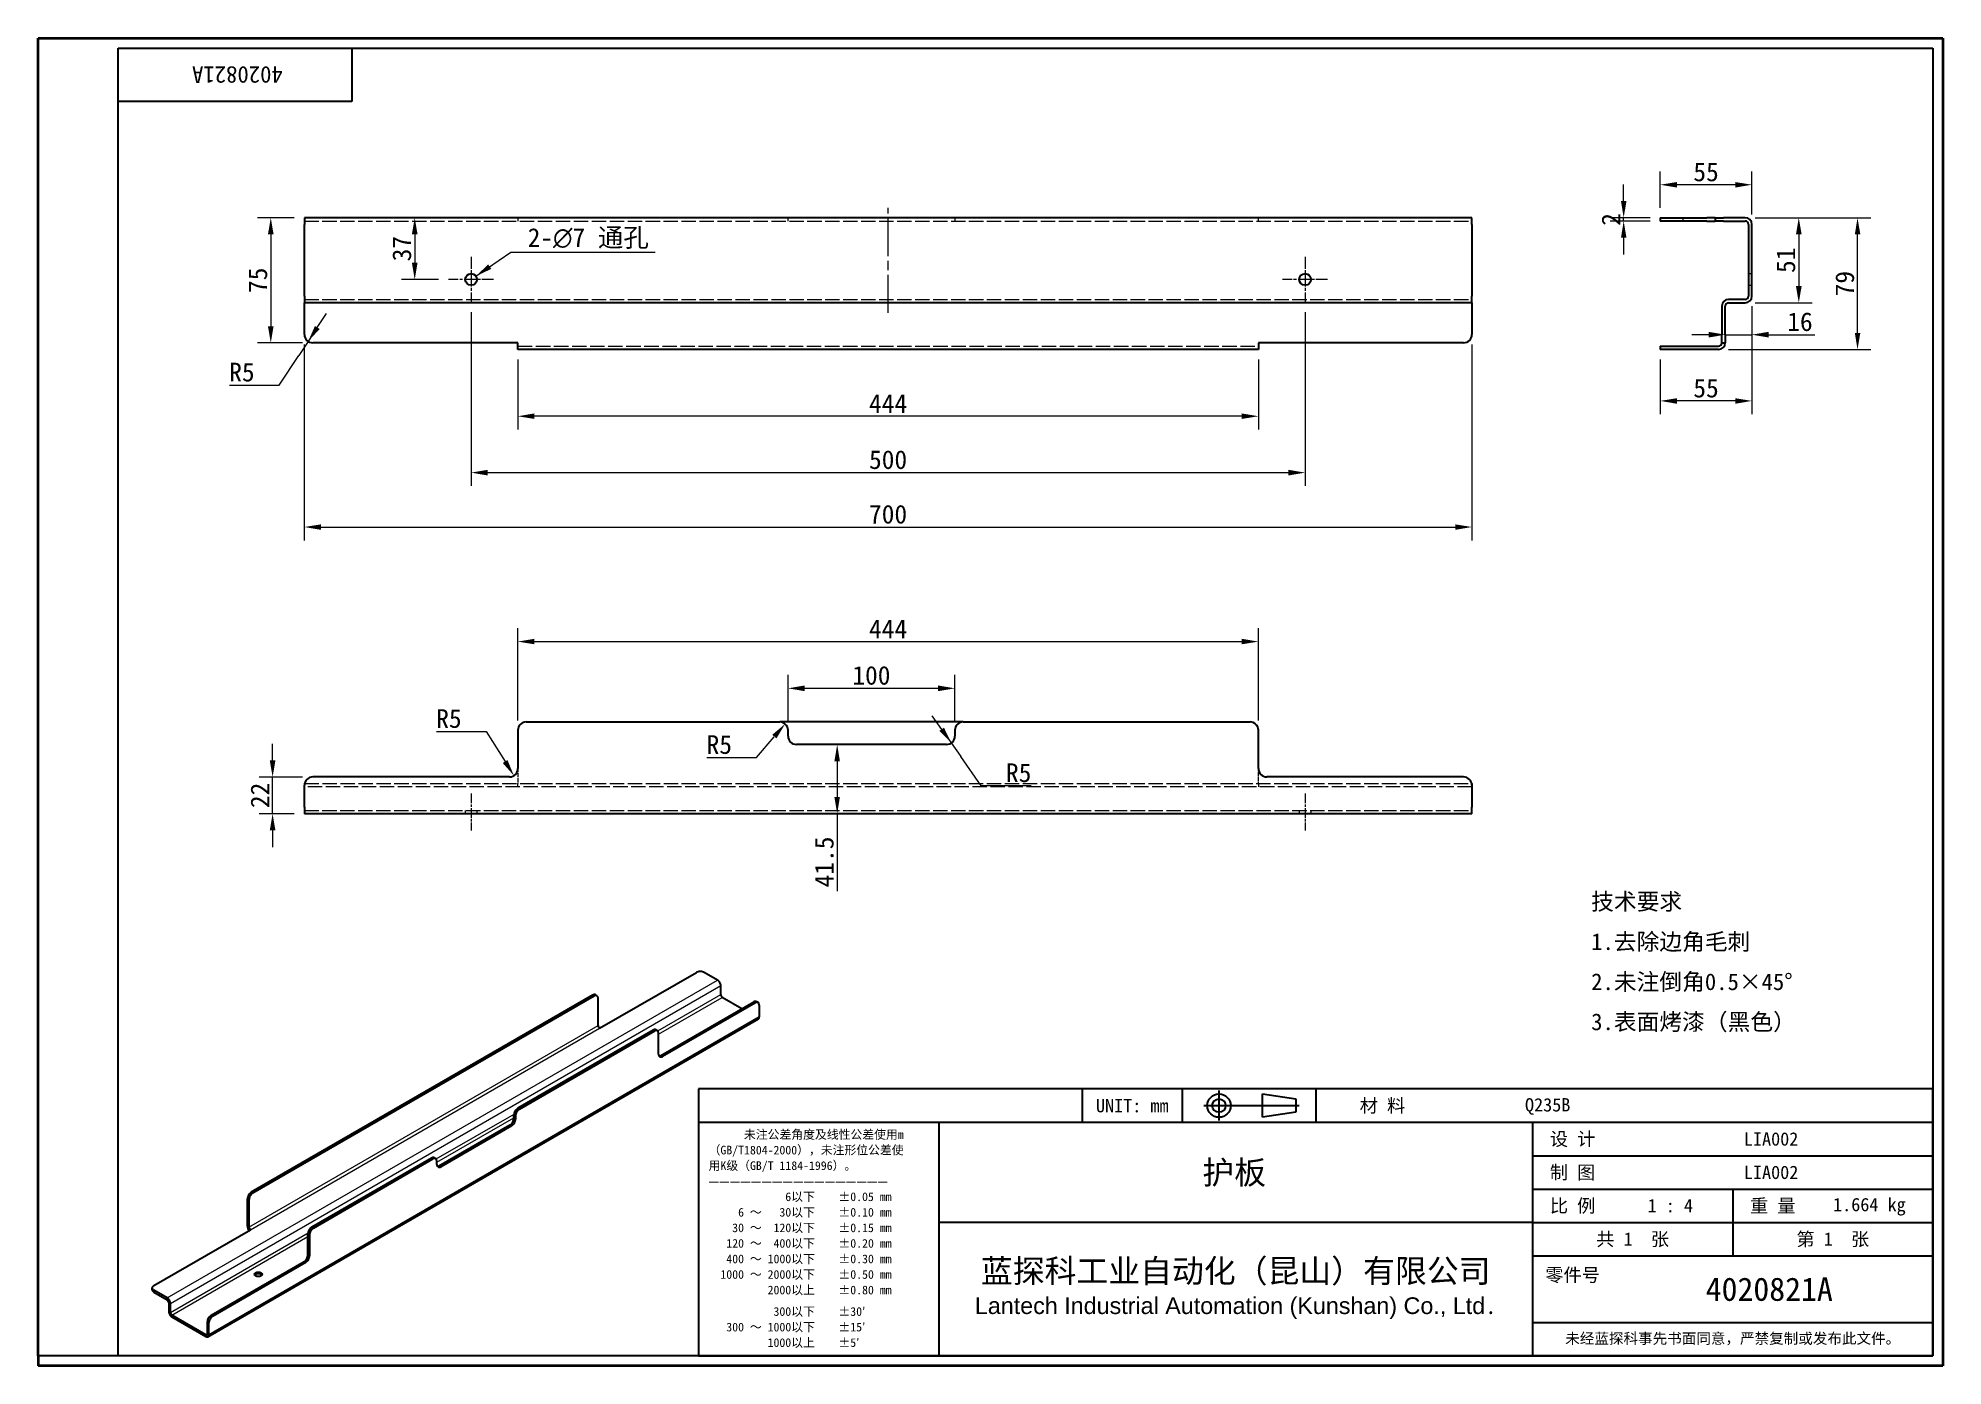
# Model space of a CAD drawing. Header units: millimetres. Extents: x 24 to 1166, y 22 to 818.
import ezdxf
from ezdxf.enums import TextEntityAlignment as Align

# ---------------------------------------------------------------- set-up
doc = ezdxf.new("R2010")
doc.units = ezdxf.units.MM
doc.header["$LTSCALE"] = 4
doc.linetypes.add('CHAIN', pattern=[0.3543, 0.2362, -0.0295, 0.0591, -0.0295])
doc.linetypes.add('DASHED', pattern=[0.2067, 0.1654, -0.0413])
for name, color, linetype, lineweight in [('1', 7, 'Continuous', 18), ('可见 (ISO)', 7, 'Continuous', 25), ('可见窄的 (ISO)', 7, 'Continuous', 18), ('图框 (ISO)', 7, 'Continuous', 35), ('标题 (ISO)', 7, 'Continuous', 25)]:
    doc.layers.add(name, color=color, linetype=linetype, lineweight=lineweight)
for name, color, linetype, lineweight, true_color in [('中心标记 (ISO)', 1, 'CHAIN', 18, 0xff0000), ('中心线 (ISO)', 1, 'CHAIN', 18, 0xff0000), ('尺寸 (ISO)', 7, 'Continuous', 18, 0x008000), ('符号 (ISO)', 7, 'Continuous', 18, 0x008000), ('隐藏 (ISO)', 5, 'DASHED', 18, 0x0000ff)]:
    doc.layers.add(name, color=color, linetype=linetype, lineweight=lineweight, true_color=true_color)
doc.styles.add('文本样式164', font='SimSun.ttf')
doc.styles.add('文本样式165', font='SimSun.ttf')
doc.styles.add('文本样式74', font='SimSun.ttf')
doc.styles.add('最新国标', font='simfang.ttf')
doc.styles.add('注释文本 (ISO)', font='simfang.ttf')
doc.dimstyles.new('默认 (GB)', dxfattribs={"dimscale": 4, "dimtxt": 2.8, "dimasz": 2.5, "dimexe": 2, "dimexo": 1.5, "dimgap": 0.5, "dimtad": 1, "dimtoh": 1, "dimdsep": 46, "dimtxsty": '最新国标', "dimcen": 0.09, "dimdle": 10, "dimclrd": 256, "dimclre": 256, "dimclrt": 256, "dimaunit": 1, "dimadec": 3, "dimazin": 2, "dimtfac": 0.535714, "dimtmove": 0, "dimatfit": 3, "dimfxl": 0, "dimtolj": 1, "dimtzin": 0, "dimlwd": -1, "dimlwe": -1, "dimarcsym": 0})
doc.dimstyles.new('默认 (GB)$7', dxfattribs={"dimscale": 4, "dimtxt": 2.8, "dimasz": 2.5, "dimexe": 2, "dimexo": 1.5, "dimgap": 0.5, "dimtad": 1, "dimtoh": 1, "dimdsep": 46, "dimtxsty": '最新国标', "dimcen": 0.09, "dimdle": 10, "dimclrd": 256, "dimclre": 256, "dimclrt": 256, "dimaunit": 1, "dimadec": 3, "dimazin": 2, "dimtfac": 0.535714, "dimtmove": 0, "dimatfit": 3, "dimfxl": 0, "dimtolj": 1, "dimtzin": 0, "dimlwd": -1, "dimlwe": -1, "dimarcsym": 0})

# ---------------------------------------------------------------- blocks, each defined once
blk = doc.blocks.new('图框 最新国标')
at = {"layer": '图框 (ISO)'}
for p, q in [((6, 7), (6, 204.5)), ((6, 204.5), (291.5, 204.5)), ((291.5, 204.5), (291.5, 5.5)), ((6, 7), (6, 5.5)), ((6, 7), (6, 5.5)), ((291.5, 5.5), (6, 5.5))]:
    blk.add_line(p, q, dxfattribs=at)
at = {"layer": '图框 (ISO)', "color": 7, "linetype": 'Continuous', "lineweight": 25}
for p, q in [((18, 203), (290, 203)), ((18, 7), (18, 203)), ((18, 203), (290, 203)), ((53, 203), (53, 195)), ((290, 203), (290, 7)), ((290, 203), (290, 7)), ((53, 195), (18, 195)), ((290, 7), (6, 7)), ((290, 7), (18, 7))]:
    blk.add_line(p, q, dxfattribs=at)
at = {"layer": '图框 (ISO)', "style": '文本样式74'}
blk.add_attdef('零件代号_001', (42.68, 200.25), '', height=2.5, rotation=180, dxfattribs=at)
blk = doc.blocks.new('标题栏 最新国标')
at = {"layer": '标题 (ISO)'}
for p, q in [((381.98, -183.84), (196.98, -183.84)), ((196.98, -183.84), (196.98, -223.84)), ((254.48, -183.84), (254.48, -188.84)), ((269.48, -183.84), (269.48, -188.84)), ((281.48, -188.09), (281.48, -184.59)), ((281.48, -184.59), (286.48, -185.34)), ((286.48, -185.34), (286.48, -187.34)), ((289.48, -183.84), (289.48, -188.84)), ((381.98, -223.84), (381.98, -183.84)), ((383.48, -183.84), (383.48, -225.34)), ((286.48, -187.34), (281.48, -188.09)), ((196.98, -188.84), (381.98, -188.84)), ((232.98, -188.84), (232.98, -223.84)), ((321.98, -188.84), (321.98, -223.84)), ((321.98, -193.84), (381.98, -193.84)), ((321.98, -198.84), (381.98, -198.84)), ((351.98, -198.84), (351.98, -208.84)), ((321.98, -203.84), (232.98, -203.84)), ((321.98, -203.84), (381.98, -203.84)), ((321.98, -208.84), (381.98, -208.84)), ((321.98, -218.84), (381.98, -218.84)), ((196.98, -223.84), (381.98, -223.84)), ((383.48, -225.34), (196.98, -225.34))]:
    blk.add_line(p, q, dxfattribs=at)
at = {"layer": '标题 (ISO)', "linetype": 'CHAIN', "ltscale": 5.000333}
blk.add_line((274.98, -184.09), (274.98, -188.59), dxfattribs=at)
at = {"layer": '标题 (ISO)', "linetype": 'CHAIN', "ltscale": 15.834605}
blk.add_line((272.73, -186.34), (286.98, -186.34), dxfattribs=at)
at = {"layer": '标题 (ISO)'}
for radius in [1.75, 1]:
    blk.add_circle((274.98, -186.34), radius, dxfattribs=at)
at = {"layer": '1', "style": '文本样式164'}
for s, p in [('UNIT: mm', (261.98, -186.34)), ('材 料', (299.48, -186.34)), ('设 计', (327.98, -191.34)), ('制 图', (327.98, -196.34)), ('比 例', (327.98, -201.34)), ('重 量', (357.98, -201.34)), ('共 1  张', (336.98, -206.34)), ('第 1  张', (366.98, -206.34))]:
    blk.add_text(s, height=2, dxfattribs=at).set_placement(p, align=Align.MIDDLE_CENTER)
at = {"layer": '标题 (ISO)', "char_height": 2, "style": '注释文本 (ISO)'}
for s, insert, attachment_point, line_spacing_factor in [('{\\fSimSun|b0|i0|c134|p2;\\H0.65x;      未注公差角度及线性公差使用m\\P（GB/T1804-2000），未注形位公差使\\P用K级（GB/T 1184-1996）。\\P—————————————————\\P             6以下    ±0.05 mm\\P     6 ～   30以下    ±0.10 mm\\P    30 ～  120以下    ±0.15 mm\\P   120 ～  400以下    ±0.20 mm\\P   400 ～ 1000以下    ±0.30 mm\\P  1000 ～ 2000以下    ±0.50 mm\\P          2000以上    ±0.80 mm\\P\\H0.38462x;\\P\\H2.6x;           300以下    ±30′\\P   300 ～ 1000以下    ±15′\\P          1000以上    ±5′}', (198.48, -206.34), 4, 1.075116), ('{\\fMicrosoft YaHei|b0|i0|c134|p34;\\H1.75x;蓝探科工业自动化（昆山）有限公司\\P\\fArial|b0|i0|c0|p34;\\H0.71429x;Lantech Industrial Automation (Kunshan) Co., Ltd\\fFangSong|b0|i0|c134|p49;.\\H1.15195x; }', (277.48, -213.84), 5, 0.978695)]:
    blk.add_mtext(s, dxfattribs=dict(at, insert=insert, attachment_point=attachment_point, line_spacing_factor=line_spacing_factor))
at = {"layer": '标题 (ISO)', "attachment_point": 5, "style": '注释文本 (ISO)'}
for s, insert, char_height in [('\\fFangSong|b0|i0;零件号', (327.98, -211.84), 2), ('\\fSimSun|b0|i0;{\\H1.6000;未经蓝探科事先书面同意，严禁复制或发布此文件。}', (351.98, -221.34), 1.6)]:
    blk.add_mtext(s, dxfattribs=dict(at, insert=insert, char_height=char_height))
at = {"layer": '标题 (ISO)'}
for tag, p, height, style in [('材料_001', (320.84, -187.21), 2, '注释文本 (ISO)'), ('设计人_001', (353.65, -192.33), 2, '注释文本 (ISO)'), ('库存编号_001', (272.49, -198.11), 3.5, '文本样式165'), ('设计人_001', (353.65, -197.33), 2, '注释文本 (ISO)'), ('视图比例_001', (339.22, -202.33), 2, '注释文本 (ISO)'), ('质量\\P3;_001', (367.02, -202.16), 2, '注释文本 (ISO)'), ('零件代号_001', (347.93, -215.59), 3.5, '文本样式165')]:
    blk.add_attdef(tag, p, '', height=height, dxfattribs=dict(at, style=style))
blk = doc.blocks.new('*D5')
at = {"layer": 'Defpoints', "color": 0, "transparency": 16777216}
for p in [(311.6, 631.3), (755.6, 631.3), (311.6, 591.3)]:
    blk.add_point(p, dxfattribs=at)
at = {"layer": '尺寸 (ISO)', "color": 116, "true_color": 0x00803f, "transparency": 16777216}
for p, q in [((311.6, 625.3), (311.6, 583.3)), ((755.6, 625.3), (755.6, 583.3)), ((745.6, 591.3), (321.6, 591.3))]:
    blk.add_line(p, q, dxfattribs=at)
for points in [[(321.6, 593), (321.6, 589.7), (311.6, 591.3)], [(745.6, 593), (745.6, 589.7), (755.6, 591.3)]]:
    blk.add_solid(points, dxfattribs=at)
at = {"layer": '尺寸 (ISO)', "transparency": 16777216, "insert": (533.6, 598.9), "char_height": 11.2, "attachment_point": 5, "style": '最新国标'}
blk.add_mtext('\\A1;444', dxfattribs=at)
blk = doc.blocks.new('*D6')
at = {"layer": 'Defpoints', "color": 0, "transparency": 16777216}
for p in [(283.6, 659.8), (783.6, 659.8), (783.6, 557.5)]:
    blk.add_point(p, dxfattribs=at)
at = {"layer": '尺寸 (ISO)', "color": 116, "true_color": 0x00803f, "transparency": 16777216}
for p, q in [((283.6, 653.8), (283.6, 549.5)), ((783.6, 653.8), (783.6, 549.5)), ((293.6, 557.5), (773.6, 557.5))]:
    blk.add_line(p, q, dxfattribs=at)
for points in [[(293.6, 559.2), (293.6, 555.8), (283.6, 557.5)], [(773.6, 559.2), (773.6, 555.8), (783.6, 557.5)]]:
    blk.add_solid(points, dxfattribs=at)
at = {"layer": '尺寸 (ISO)', "transparency": 16777216, "insert": (533.6, 565.2), "char_height": 11.2, "attachment_point": 5, "style": '最新国标'}
blk.add_mtext('\\A1;500', dxfattribs=at)
blk = doc.blocks.new('*D7')
at = {"layer": 'Defpoints', "color": 0, "transparency": 16777216}
for p in [(183.6, 640.3), (883.6, 640.3), (883.6, 524.9)]:
    blk.add_point(p, dxfattribs=at)
at = {"layer": '尺寸 (ISO)', "color": 116, "true_color": 0x00803f, "transparency": 16777216}
for p, q in [((183.6, 634.3), (183.6, 516.9)), ((883.6, 634.3), (883.6, 516.9)), ((193.6, 524.9), (873.6, 524.9))]:
    blk.add_line(p, q, dxfattribs=at)
for points in [[(193.6, 526.5), (193.6, 523.2), (183.6, 524.9)], [(873.6, 526.5), (873.6, 523.2), (883.6, 524.9)]]:
    blk.add_solid(points, dxfattribs=at)
at = {"layer": '尺寸 (ISO)', "transparency": 16777216, "insert": (533.6, 532.5), "char_height": 11.2, "attachment_point": 5, "style": '最新国标'}
blk.add_mtext('\\A1;700', dxfattribs=at)
blk = doc.blocks.new('*D8')
at = {"layer": 'Defpoints', "color": 0, "transparency": 16777216}
for p in [(249.8, 710.3), (249.8, 673.3), (270.1, 673.3)]:
    blk.add_point(p, dxfattribs=at)
at = {"layer": '尺寸 (ISO)', "color": 116, "true_color": 0x00803f, "transparency": 16777216}
for p, q in [((249.8, 700.3), (249.8, 683.3)), ((264.1, 673.3), (241.8, 673.3))]:
    blk.add_line(p, q, dxfattribs=at)
for points in [[(248.1, 700.3), (251.5, 700.3), (249.8, 710.3)], [(248.1, 683.3), (251.5, 683.3), (249.8, 673.3)]]:
    blk.add_solid(points, dxfattribs=at)
at = {"layer": '尺寸 (ISO)', "transparency": 16777216, "insert": (242.1, 691.8), "char_height": 11.2, "attachment_point": 5, "rotation": 90, "style": '最新国标'}
blk.add_mtext('\\A1;37', dxfattribs=at)
blk = doc.blocks.new('*D9')
at = {"layer": 'Defpoints', "color": 0, "transparency": 16777216}
for p in [(573.6, 428.2), (473.6, 403), (573.6, 403)]:
    blk.add_point(p, dxfattribs=at)
at = {"layer": '尺寸 (ISO)', "color": 116, "true_color": 0x00803f, "transparency": 16777216}
for p, q in [((473.6, 409), (473.6, 436.2)), ((573.6, 409), (573.6, 436.2)), ((483.6, 428.2), (563.6, 428.2))]:
    blk.add_line(p, q, dxfattribs=at)
for points in [[(483.6, 429.9), (483.6, 426.5), (473.6, 428.2)], [(563.6, 429.9), (563.6, 426.5), (573.6, 428.2)]]:
    blk.add_solid(points, dxfattribs=at)
at = {"layer": '尺寸 (ISO)', "transparency": 16777216, "insert": (523.6, 435.9), "char_height": 11.2, "attachment_point": 5, "style": '最新国标'}
blk.add_mtext('\\A1;100', dxfattribs=at)
blk = doc.blocks.new('*D10')
at = {"layer": 'Defpoints', "color": 0, "transparency": 16777216}
for p in [(996.5, 730.1), (996.5, 710.3), (1051.5, 706.3)]:
    blk.add_point(p, dxfattribs=at)
at = {"layer": '尺寸 (ISO)', "color": 116, "true_color": 0x00803f, "transparency": 16777216}
for p, q in [((996.5, 716.3), (996.5, 738.1)), ((1051.5, 712.3), (1051.5, 738.1)), ((1041.5, 730.1), (1006.5, 730.1))]:
    blk.add_line(p, q, dxfattribs=at)
for points in [[(1006.5, 731.7), (1006.5, 728.4), (996.5, 730.1)], [(1041.5, 731.7), (1041.5, 728.4), (1051.5, 730.1)]]:
    blk.add_solid(points, dxfattribs=at)
at = {"layer": '尺寸 (ISO)', "transparency": 16777216, "insert": (1024, 737.7), "char_height": 11.2, "attachment_point": 5, "style": '最新国标'}
blk.add_mtext('\\A1;55', dxfattribs=at)
blk = doc.blocks.new('*D11')
at = {"layer": 'Defpoints', "color": 0, "transparency": 16777216}
for p in [(1047.5, 710.3), (1047.5, 659.3), (1079.6, 659.3)]:
    blk.add_point(p, dxfattribs=at)
at = {"layer": '尺寸 (ISO)', "color": 116, "true_color": 0x00803f, "transparency": 16777216}
for p, q in [((1053.5, 710.3), (1087.6, 710.3)), ((1079.6, 700.3), (1079.6, 669.3)), ((1053.5, 659.3), (1087.6, 659.3))]:
    blk.add_line(p, q, dxfattribs=at)
for points in [[(1077.9, 700.3), (1081.3, 700.3), (1079.6, 710.3)], [(1077.9, 669.3), (1081.3, 669.3), (1079.6, 659.3)]]:
    blk.add_solid(points, dxfattribs=at)
at = {"layer": '尺寸 (ISO)', "transparency": 16777216, "insert": (1071.9, 684.8), "char_height": 11.2, "attachment_point": 5, "rotation": 90, "style": '最新国标'}
blk.add_mtext('\\A1;51', dxfattribs=at)
blk = doc.blocks.new('*D12')
at = {"layer": 'Defpoints', "color": 0, "transparency": 16777216}
for p in [(1051.5, 663.3), (1035.5, 640.3), (1035.5, 640.2)]:
    blk.add_point(p, dxfattribs=at)
at = {"layer": '尺寸 (ISO)', "color": 116, "true_color": 0x00803f, "transparency": 16777216}
for p, q in [((1051.5, 657.3), (1051.5, 632.2)), ((1025.5, 640.2), (1015.5, 640.2)), ((1035.5, 640.2), (1051.5, 640.2)), ((1061.5, 640.2), (1089.2, 640.2))]:
    blk.add_line(p, q, dxfattribs=at)
for points in [[(1025.5, 641.9), (1025.5, 638.5), (1035.5, 640.2)], [(1061.5, 641.9), (1061.5, 638.5), (1051.5, 640.2)]]:
    blk.add_solid(points, dxfattribs=at)
at = {"layer": '尺寸 (ISO)', "transparency": 16777216, "insert": (1080.3, 647.9), "char_height": 11.2, "attachment_point": 5, "style": '最新国标'}
blk.add_mtext('\\A1;16', dxfattribs=at)
blk = doc.blocks.new('*D13')
at = {"layer": 'Defpoints', "color": 0, "transparency": 16777216}
for p in [(1051.5, 663.3), (996.5, 631.3), (996.5, 600.5)]:
    blk.add_point(p, dxfattribs=at)
at = {"layer": '尺寸 (ISO)', "color": 116, "true_color": 0x00803f, "transparency": 16777216}
for p, q in [((1051.5, 657.3), (1051.5, 592.5)), ((996.5, 625.3), (996.5, 592.5)), ((1041.5, 600.5), (1006.5, 600.5))]:
    blk.add_line(p, q, dxfattribs=at)
for points in [[(1006.5, 602.1), (1006.5, 598.8), (996.5, 600.5)], [(1041.5, 602.1), (1041.5, 598.8), (1051.5, 600.5)]]:
    blk.add_solid(points, dxfattribs=at)
at = {"layer": '尺寸 (ISO)', "transparency": 16777216, "insert": (1024, 608.1), "char_height": 11.2, "attachment_point": 5, "style": '最新国标'}
blk.add_mtext('\\A1;55', dxfattribs=at)
blk = doc.blocks.new('*D14')
at = {"layer": 'Defpoints', "color": 0, "transparency": 16777216}
for p in [(1047.5, 710.3), (1114.8, 710.3), (1031.5, 631.3)]:
    blk.add_point(p, dxfattribs=at)
at = {"layer": '尺寸 (ISO)', "color": 116, "true_color": 0x00803f, "transparency": 16777216}
for p, q in [((1053.5, 710.3), (1122.8, 710.3)), ((1114.8, 641.3), (1114.8, 700.3)), ((1037.5, 631.3), (1122.8, 631.3))]:
    blk.add_line(p, q, dxfattribs=at)
for points in [[(1113.2, 700.3), (1116.5, 700.3), (1114.8, 710.3)], [(1113.2, 641.3), (1116.5, 641.3), (1114.8, 631.3)]]:
    blk.add_solid(points, dxfattribs=at)
at = {"layer": '尺寸 (ISO)', "transparency": 16777216, "insert": (1107.2, 670.8), "char_height": 11.2, "attachment_point": 5, "rotation": 90, "style": '最新国标'}
blk.add_mtext('\\A1;79', dxfattribs=at)
blk = doc.blocks.new('*D15')
at = {"layer": 'Defpoints', "color": 0, "transparency": 16777216}
for p in [(974.6, 710.3), (996.5, 710.3), (996.5, 708.3)]:
    blk.add_point(p, dxfattribs=at)
at = {"layer": '尺寸 (ISO)', "color": 116, "true_color": 0x00803f, "transparency": 16777216}
for p, q in [((974.6, 720.3), (974.6, 730.3)), ((990.5, 710.3), (966.6, 710.3)), ((990.5, 708.3), (966.6, 708.3)), ((974.6, 708.3), (974.6, 710.3)), ((974.6, 698.3), (974.6, 688.3))]:
    blk.add_line(p, q, dxfattribs=at)
for points in [[(973, 720.3), (976.3, 720.3), (974.6, 710.3)], [(973, 698.3), (976.3, 698.3), (974.6, 708.3)]]:
    blk.add_solid(points, dxfattribs=at)
at = {"layer": '尺寸 (ISO)', "transparency": 16777216, "insert": (967, 709.3), "char_height": 11.2, "attachment_point": 5, "rotation": 90, "style": '最新国标'}
blk.add_mtext('\\A1;2', dxfattribs=at)
blk = doc.blocks.new('*D16')
at = {"layer": 'Defpoints', "color": 0, "transparency": 16777216}
for p in [(755.6, 456.2), (311.6, 403), (755.6, 403)]:
    blk.add_point(p, dxfattribs=at)
at = {"layer": '尺寸 (ISO)', "color": 116, "true_color": 0x00803f, "transparency": 16777216}
for p, q in [((311.6, 409), (311.6, 464.2)), ((755.6, 409), (755.6, 464.2)), ((321.6, 456.2), (745.6, 456.2))]:
    blk.add_line(p, q, dxfattribs=at)
for points in [[(321.6, 457.9), (321.6, 454.6), (311.6, 456.2)], [(745.6, 457.9), (745.6, 454.6), (755.6, 456.2)]]:
    blk.add_solid(points, dxfattribs=at)
at = {"layer": '尺寸 (ISO)', "transparency": 16777216, "insert": (533.6, 463.8), "char_height": 11.2, "attachment_point": 5, "style": '最新国标'}
blk.add_mtext('\\A1;444', dxfattribs=at)
blk = doc.blocks.new('*D17')
at = {"layer": 'Defpoints', "color": 0, "transparency": 16777216}
for p in [(503.1, 394.5), (503.1, 394.5), (503.1, 353)]:
    blk.add_point(p, dxfattribs=at)
at = {"layer": '尺寸 (ISO)', "color": 116, "true_color": 0x00803f, "transparency": 16777216}
for p, q in [((503.1, 384.5), (503.1, 363)), ((503.1, 353), (503.1, 306.5))]:
    blk.add_line(p, q, dxfattribs=at)
for points in [[(501.4, 384.5), (504.7, 384.5), (503.1, 394.5)], [(501.4, 363), (504.7, 363), (503.1, 353)]]:
    blk.add_solid(points, dxfattribs=at)
at = {"layer": '尺寸 (ISO)', "transparency": 16777216, "insert": (495.4, 324.1), "char_height": 11.2, "attachment_point": 5, "rotation": 90, "style": '最新国标'}
blk.add_mtext('\\A1;41.5', dxfattribs=at)
blk = doc.blocks.new('*D18')
at = {"layer": 'Defpoints', "color": 0, "transparency": 16777216}
for p in [(164.6, 375), (188.6, 375), (183.6, 353)]:
    blk.add_point(p, dxfattribs=at)
at = {"layer": '尺寸 (ISO)', "color": 116, "true_color": 0x00803f, "transparency": 16777216}
for p, q in [((164.6, 385), (164.6, 395)), ((182.6, 375), (156.6, 375)), ((164.6, 353), (164.6, 375)), ((177.6, 353), (156.6, 353)), ((164.6, 343), (164.6, 333))]:
    blk.add_line(p, q, dxfattribs=at)
for points in [[(162.9, 385), (166.3, 385), (164.6, 375)], [(162.9, 343), (166.3, 343), (164.6, 353)]]:
    blk.add_solid(points, dxfattribs=at)
at = {"layer": '尺寸 (ISO)', "transparency": 16777216, "insert": (157, 364), "char_height": 11.2, "attachment_point": 5, "rotation": 90, "style": '最新国标'}
blk.add_mtext('\\A1;22', dxfattribs=at)
blk = doc.blocks.new('*D19')
at = {"layer": 'Defpoints', "color": 0, "transparency": 16777216}
for p in [(568.6, 399.5), (571.5, 395.5)]:
    blk.add_point(p, dxfattribs=at)
at = {"layer": '尺寸 (ISO)', "color": 116, "true_color": 0x00803f, "transparency": 16777216}
for p, q in [((565.8, 403.6), (560, 411.8)), ((568.6, 399.5), (571.5, 395.5)), ((571.5, 395.5), (577.3, 387.3)), ((589.5, 369.8), (577.3, 387.3)), ((619.3, 369.8), (589.5, 369.8))]:
    blk.add_line(p, q, dxfattribs=at)
blk.add_solid([(567.1, 404.6), (564.4, 402.7), (571.5, 395.5)], dxfattribs=at)
at = {"layer": '尺寸 (ISO)', "transparency": 16777216, "insert": (611.9, 377.5), "char_height": 11.2, "attachment_point": 5, "style": '最新国标'}
blk.add_mtext('\\A1;R5', dxfattribs=at)
blk = doc.blocks.new('*D20')
at = {"layer": 'Defpoints', "color": 0, "transparency": 16777216}
for p in [(468.6, 403), (471.9, 406.9)]:
    blk.add_point(p, dxfattribs=at)
at = {"layer": '尺寸 (ISO)', "color": 116, "true_color": 0x00803f, "transparency": 16777216}
for p, q in [((454.8, 386.7), (465.4, 399.2)), ((425, 386.7), (454.8, 386.7))]:
    blk.add_line(p, q, dxfattribs=at)
blk.add_solid([(464.1, 400.3), (466.7, 398.2), (471.9, 406.9)], dxfattribs=at)
at = {"layer": '尺寸 (ISO)', "transparency": 16777216, "insert": (432.4, 394.4), "char_height": 11.2, "attachment_point": 5, "style": '最新国标'}
blk.add_mtext('\\A1;R5', dxfattribs=at)
blk = doc.blocks.new('*D21')
at = {"layer": 'Defpoints', "color": 0, "transparency": 16777216}
for p in [(183.6, 710.3), (163.5, 635.3), (188.6, 635.3)]:
    blk.add_point(p, dxfattribs=at)
at = {"layer": '尺寸 (ISO)', "color": 116, "true_color": 0x00803f, "transparency": 16777216}
for p, q in [((177.6, 710.3), (155.5, 710.3)), ((163.5, 700.3), (163.5, 645.3)), ((182.6, 635.3), (155.5, 635.3))]:
    blk.add_line(p, q, dxfattribs=at)
for points in [[(161.8, 700.3), (165.2, 700.3), (163.5, 710.3)], [(161.8, 645.3), (165.2, 645.3), (163.5, 635.3)]]:
    blk.add_solid(points, dxfattribs=at)
at = {"layer": '尺寸 (ISO)', "transparency": 16777216, "insert": (155.8, 672.8), "char_height": 11.2, "attachment_point": 5, "rotation": 90, "style": '最新国标'}
blk.add_mtext('\\A1;75', dxfattribs=at)
blk = doc.blocks.new('*D22')
at = {"layer": 'Defpoints', "color": 0, "transparency": 16777216}
for p in [(188.6, 640.3), (185.9, 636.2)]:
    blk.add_point(p, dxfattribs=at)
at = {"layer": '尺寸 (ISO)', "color": 116, "true_color": 0x00803f, "transparency": 16777216}
for p, q in [((191.4, 644.5), (196.9, 652.9)), ((188.6, 640.3), (185.9, 636.2)), ((185.9, 636.2), (180.4, 627.8)), ((168.6, 610), (180.4, 627.8)), ((138.8, 610), (168.6, 610))]:
    blk.add_line(p, q, dxfattribs=at)
blk.add_solid([(190, 645.4), (192.8, 643.6), (185.9, 636.2)], dxfattribs=at)
at = {"layer": '尺寸 (ISO)', "transparency": 16777216, "insert": (146.2, 617.7), "char_height": 11.2, "attachment_point": 5, "style": '最新国标'}
blk.add_mtext('\\A1;R5', dxfattribs=at)
blk = doc.blocks.new('*D23')
at = {"layer": 'Defpoints', "color": 0, "transparency": 16777216}
for p in [(306.6, 380), (309.3, 375.8)]:
    blk.add_point(p, dxfattribs=at)
at = {"layer": '尺寸 (ISO)', "color": 116, "true_color": 0x00803f, "transparency": 16777216}
for p, q in [((262.9, 402.4), (292.7, 402.4)), ((292.7, 402.4), (304, 384.3))]:
    blk.add_line(p, q, dxfattribs=at)
blk.add_solid([(305.4, 385.2), (302.6, 383.4), (309.3, 375.8)], dxfattribs=at)
at = {"layer": '尺寸 (ISO)', "transparency": 16777216, "insert": (270.3, 410), "char_height": 11.2, "attachment_point": 5, "style": '最新国标'}
blk.add_mtext('\\A1;R5', dxfattribs=at)

msp = doc.modelspace()

# ---------------------------------------------------------------- linework, layer by layer
at = {"layer": '中心标记 (ISO)', "ltscale": 7.50055}
for p, q in [((283.6304, 686.8368), (283.6304, 659.8368)), ((783.6304, 686.8368), (783.6304, 659.8368)), ((297.1304, 673.3368), (270.1304, 673.3368)), ((797.1304, 673.3368), (770.1304, 673.3368))]:
    msp.add_line(p, q, dxfattribs=at)
at = {"layer": '中心线 (ISO)', "ltscale": 23.990969}
msp.add_line((533.6304, 653.3368), (533.6304, 716.3368), dxfattribs=at)
at = {"layer": '中心线 (ISO)', "ltscale": 6.111541}
for p, q in [((283.6304, 365.0474), (283.6304, 343.0474)), ((783.6304, 365.0474), (783.6304, 343.0474))]:
    msp.add_line(p, q, dxfattribs=at)
at = {"layer": '可见 (ISO)'}
for p, q in [((883.6304, 710.3368), (183.6304, 710.3368)), ((183.6304, 710.3368), (183.6304, 706.3368)), ((883.6304, 706.3368), (883.6304, 710.3368)), ((996.4949, 710.3368), (1001.4949, 710.3368)), ((996.4949, 710.3368), (996.4949, 708.3368)), ((1001.4949, 708.3368), (996.4949, 708.3368)), ((1001.4949, 710.3368), (1024.4949, 710.3368)), ((1024.4949, 708.3368), (1001.4949, 708.3368)), ((1029.4949, 710.3368), (1024.4949, 710.3368)), ((1024.4949, 708.3368), (1029.4949, 708.3368)), ((1029.4949, 710.3368), (1034.4949, 710.3368)), ((1029.4949, 710.3368), (1029.4949, 708.3368)), ((1034.4949, 708.3368), (1029.4949, 708.3368)), ((1047.4949, 710.3368), (1034.4949, 710.3368)), ((1034.4949, 708.3368), (1047.4949, 708.3368)), ((183.6304, 663.3368), (183.6304, 706.3368)), ((883.6304, 706.3368), (883.6304, 663.3368)), ((1049.4949, 706.3368), (1049.4949, 663.3368)), ((1051.4949, 663.3368), (1051.4949, 706.3368)), ((183.6304, 663.3368), (183.6304, 659.3368)), ((883.6304, 659.3368), (883.6304, 663.3368)), ((183.6304, 657.3368), (183.6304, 659.3368)), ((883.6304, 659.3368), (183.6304, 659.3368)), ((183.6304, 640.3368), (183.6304, 657.3368)), ((883.6304, 659.3368), (883.6304, 657.3368)), ((883.6304, 657.3368), (883.6304, 640.3368)), ((1033.4949, 657.3368), (1033.4949, 640.3368)), ((1035.4949, 640.3368), (1035.4949, 657.3368)), ((1047.4949, 661.3368), (1037.4949, 661.3368)), ((1037.4949, 659.3368), (1047.4949, 659.3368)), ((1033.4949, 635.3368), (1033.4949, 640.3368)), ((1035.4949, 640.3368), (1035.4949, 635.3368)), ((311.6304, 635.3368), (188.6304, 635.3368)), ((311.6304, 631.3368), (311.6304, 635.3368)), ((755.6304, 631.3368), (311.6304, 631.3368)), ((878.6304, 635.3368), (755.6304, 635.3368)), ((755.6304, 635.3368), (755.6304, 631.3368)), ((996.4949, 633.3368), (1001.4949, 633.3368)), ((996.4949, 633.3368), (996.4949, 631.3368)), ((1001.4949, 631.3368), (996.4949, 631.3368)), ((1001.4949, 633.3368), (1031.4949, 633.3368)), ((1031.4949, 631.3368), (1001.4949, 631.3368)), ((1033.4949, 635.3368), (1035.4949, 635.3368)), ((311.6304, 403.0474), (311.6304, 380.0474)), ((316.6304, 408.0474), (468.6304, 408.0474)), ((578.6304, 408.0474), (468.6304, 408.0474)), ((473.6304, 399.5474), (473.6304, 403.0474)), ((573.6304, 403.0474), (573.6304, 399.5474)), ((578.6304, 408.0474), (750.6304, 408.0474)), ((755.6304, 380.0474), (755.6304, 403.0474)), ((568.6304, 394.5474), (478.6304, 394.5474)), ((183.6304, 371.0474), (183.7315, 371.0474)), ((183.6304, 371.0474), (183.6304, 370.0474)), ((183.6304, 357.0474), (183.6304, 370.0474)), ((306.6304, 375.0474), (188.6304, 375.0474)), ((878.6304, 375.0474), (760.6304, 375.0474)), ((883.5294, 371.0474), (883.6304, 371.0474)), ((883.6304, 371.0474), (883.6304, 370.0474)), ((883.6304, 370.0474), (883.6304, 357.0474)), ((183.6304, 357.0474), (183.6304, 353.0474)), ((883.6304, 353.0474), (883.6304, 357.0474)), ((883.6304, 353.0474), (183.6304, 353.0474)), ((360.6747, 224.4193), (418.6574, 257.8957)), ((431.3854, 253.2689), (423.3715, 257.8957)), ((356.432, 244.2874), (151.8425, 126.1676)), ((357.3748, 243.7431), (152.7853, 125.6232)), ((359.0415, 243.9082), (358.0987, 244.4525)), ((359.7319, 226.0523), (359.7319, 242.3822)), ((397.4442, 208.0894), (453.07, 240.2049)), ((433.271, 244.5596), (433.271, 250.0029)), ((445.9989, 236.1224), (434.2138, 242.9266)), ((454.7366, 240.37), (455.6794, 239.8257)), ((125.8343, 39.4868), (455.8175, 230.0027)), ((454.0128, 239.6606), (398.387, 207.545)), ((456.3698, 238.2998), (456.3698, 231.2235)), ((392.7302, 223.3307), (311.6486, 176.5182)), ((312.5914, 175.9738), (393.673, 222.7863)), ((395.3397, 222.9514), (394.3969, 223.4957)), ((396.03, 208.9059), (396.03, 221.4255)), ((309.2916, 170.5305), (309.2916, 172.4357)), ((310.2344, 171.8914), (310.2344, 169.9862)), ((264.5082, 141.9532), (306.9346, 166.4481)), ((307.8774, 165.9037), (265.451, 141.4088)), ((259.7941, 146.58), (188.1406, 105.2108)), ((189.0834, 104.6665), (260.7369, 146.0356)), ((262.4036, 146.2007), (261.4608, 146.7451)), ((263.0939, 142.7697), (263.0939, 144.6748)), ((149.4855, 105.7551), (149.4855, 122.0851)), ((150.4283, 121.5407), (150.4283, 105.2108)), ((93.3883, 70.1015), (151.3711, 103.5778)), ((185.7836, 88.6087), (185.7836, 101.1283)), ((186.7264, 100.584), (186.7264, 88.0644)), ((127.8008, 52.4107), (183.4266, 84.5262)), ((184.3694, 83.9819), (128.7437, 51.8664)), ((92.412, 67.652), (92.412, 68.7406)), ((101.4022, 62.753), (93.3883, 67.3798)), ((93.3883, 66.2911), (101.4022, 61.6643)), ((102.345, 60.0313), (102.345, 54.588)), ((103.2878, 54.0437), (103.2878, 59.487)), ((124.501, 40.7076), (104.2306, 52.4107)), ((104.2306, 51.322), (124.501, 39.6189)), ((125.4438, 48.3282), (125.4438, 41.2519)), ((126.3866, 40.7076), (126.3866, 47.7839))]:
    msp.add_line(p, q, dxfattribs=at)
for centre in [(283.6304, 673.3368), (783.6304, 673.3368)]:
    msp.add_circle(centre, 3.5, dxfattribs=at)
for centre, radius, start, end in [((1047.4949, 706.3368), 4, 0, 90), ((1047.4949, 706.3368), 2, 0, 90), ((1047.4949, 663.3368), 2, 270, 0), ((1047.4949, 663.3368), 4, 270, 0), ((1037.4949, 657.3368), 4, 90, 180), ((1037.4949, 657.3368), 2, 90, 180), ((188.6304, 640.3368), 5, 180, 270), ((878.6304, 640.3368), 5, 270, 0), ((1031.4949, 635.3368), 4, 270, 0), ((1031.4949, 635.3368), 2, 270, 0), ((316.6304, 403.0474), 5, 90, 180), ((468.6304, 403.0474), 5, 0, 90), ((578.6304, 403.0474), 5, 90, 180), ((750.6304, 403.0474), 5, 0, 90), ((478.6304, 399.5474), 5, 180, 270), ((568.6304, 399.5474), 5, 270, 0), ((306.6304, 380.0474), 5, 270, 0), ((760.6304, 380.0474), 5, 180, 270), ((188.6304, 370.0474), 5, 90, 180), ((878.6304, 370.0474), 5, 0, 90)]:
    msp.add_arc(centre, radius, start, end, dxfattribs=at)
for centre, major_axis, start_param, end_param in [((421.0145, 256.5348), (3.3333, 0), 0.785398163, 2.35619449), ((431.3854, 251.0915), (-1.3333, 2.3094), 3.926990817, 5.497787144), ((356.432, 241.5657), (1.6667, 2.8868), 0, 0.785398163), ((357.3748, 241.0214), (1.6667, 2.8868), 5.497787144, 7.068583471), ((434.2138, 244.0152), (-0.6667, 1.1547), 0.785398163, 2.35619449), ((453.07, 237.4833), (1.6667, 2.8868), 0, 0.785398163), ((454.0128, 236.9389), (1.6667, 2.8868), 5.497787144, 7.068583471), ((454.4842, 232.3121), (1.3333, -2.3094), 0, 0.785398163), ((360.6747, 225.508), (-0.6667, 1.1547), 0.785398163, 2.35619449), ((392.7302, 220.609), (1.6667, 2.8868), 0, 0.785398163), ((393.673, 220.0647), (1.6667, 2.8868), 5.497787144, 7.068583471), ((398.387, 210.2667), (-1.6667, -2.8868), 5.497787144, 7.068583471), ((397.4442, 210.811), (-1.6667, -2.8868), 0.286756552, 0.785398163), ((311.6486, 173.7965), (-1.6667, -2.8868), 3.926990817, 5.497787144), ((312.5914, 173.2522), (1.6667, 2.8868), 0.785398163, 2.35619449), ((306.9346, 169.1697), (-1.6667, -2.8868), 0.785398163, 2.35619449), ((307.8774, 168.6254), (1.6667, 2.8868), 3.926990817, 5.497787144), ((259.7941, 143.8583), (1.6667, 2.8868), 0, 0.785398163), ((260.7369, 143.314), (1.6667, 2.8868), 5.497787144, 7.068583471), ((265.451, 144.1305), (-1.6667, -2.8868), 5.497787144, 7.068583471), ((264.5082, 144.6748), (-1.6667, -2.8868), 0.286756552, 0.785398163), ((151.8425, 123.4459), (-1.6667, -2.8868), 3.926990817, 5.497787144), ((152.7853, 122.9016), (1.6667, 2.8868), 0.785398163, 2.35619449), ((151.3711, 104.6665), (-1.3333, 2.3094), 0.785398163, 1.932163451), ((151.3711, 104.6665), (0.6667, -1.1547), 3.926990817, 5.497787144), ((188.1406, 102.4892), (-1.6667, -2.8868), 3.926990817, 5.497787144), ((189.0834, 101.9448), (1.6667, 2.8868), 0.785398163, 2.35619449), ((183.4266, 87.2479), (-1.6667, -2.8868), 0.785398163, 2.35619449), ((184.3694, 86.7036), (1.6667, 2.8868), 3.926990817, 5.497787144), ((95.7453, 68.7406), (-3.3333, 0), 5.497787144, 7.068583471), ((156.0851, 75.8169), (-2.3333, 0), 3.557544741, 5.86723322), ((95.7453, 67.652), (-3.3333, 0), 0, 0.785398163), ((101.4022, 60.5757), (-1.3333, 2.3094), 3.926990817, 5.497787144), ((101.4022, 60.5757), (0.6667, -1.1547), 0.785398163, 2.35619449), ((104.2306, 53.4994), (1.3333, -2.3094), 3.926990817, 5.497787144), ((104.2306, 53.4994), (-0.6667, 1.1547), 0.785398163, 2.35619449), ((127.8008, 49.689), (-1.6667, -2.8868), 3.926990817, 5.497787144), ((128.7437, 49.1447), (1.6667, 2.8868), 0.785398163, 2.35619449), ((124.501, 41.7962), (0.6667, -1.1547), 5.497787144, 7.068583471), ((124.501, 41.7962), (1.3333, -2.3094), 5.497787144, 7.068583471)]:
    msp.add_ellipse(centre, major_axis=major_axis, ratio=0.577350269, start_param=start_param, end_param=end_param, dxfattribs=at)
msp.add_ellipse((156.0851, 76.9056), major_axis=(-2.3333, 0), ratio=0.577350269, dxfattribs=at)
at = {"layer": '可见窄的 (ISO)'}
for p, q in [((101.4022, 62.753), (431.3854, 253.2689)), ((103.2878, 59.487), (433.271, 250.0029)), ((356.432, 244.2874), (357.3748, 243.7431)), ((395.5586, 222.7863), (433.271, 244.5596)), ((396.03, 220.8812), (434.2138, 242.9266)), ((453.07, 240.2049), (454.0128, 239.6606)), ((456.3698, 231.2235), (126.3866, 40.7076)), ((150.4283, 105.2108), (359.7319, 226.0523)), ((151.3711, 103.5778), (360.6747, 224.4193)), ((392.7302, 223.3307), (393.673, 222.7863)), ((398.387, 207.545), (397.4442, 208.0894)), ((262.6225, 146.0356), (309.3392, 173.0075)), ((309.2916, 172.4357), (310.2344, 171.8914)), ((312.5914, 175.9738), (311.6486, 176.5182)), ((263.0939, 144.1305), (309.2916, 170.8027)), ((306.9346, 166.4481), (307.8774, 165.9037)), ((310.2344, 169.9862), (309.2916, 170.5305)), ((259.7941, 146.58), (260.7369, 146.0356)), ((265.451, 141.4088), (264.5082, 141.9532)), ((152.7853, 125.6232), (151.8425, 126.1676)), ((149.4855, 122.0851), (150.4283, 121.5407)), ((189.0834, 104.6665), (188.1406, 105.2108)), ((103.2878, 54.0437), (185.8312, 101.7002)), ((104.2306, 52.4107), (185.7836, 99.4953)), ((185.7836, 101.1283), (186.7264, 100.584)), ((183.4266, 84.5262), (184.3694, 83.9819)), ((186.7264, 88.0644), (185.7836, 88.6087)), ((93.3883, 66.2911), (93.3883, 67.3798)), ((101.4022, 61.6643), (101.4022, 62.753)), ((102.345, 60.0313), (103.2878, 59.487)), ((102.345, 54.588), (103.2878, 54.0437)), ((104.2306, 51.322), (104.2306, 52.4107)), ((125.4438, 48.3282), (126.3866, 47.7839)), ((128.7437, 51.8664), (127.8008, 52.4107)), ((124.501, 40.7076), (125.4438, 41.2519)), ((124.501, 39.6189), (124.501, 40.7076)), ((126.3866, 40.7076), (125.4438, 41.2519))]:
    msp.add_line(p, q, dxfattribs=at)
at = {"layer": '隐藏 (ISO)', "ltscale": 13.025194}
for p, q in [((183.6304, 708.3368), (883.6304, 708.3368)), ((183.6304, 661.3368), (883.6304, 661.3368)), ((883.6304, 369.0474), (183.6304, 369.0474)), ((183.6304, 355.0474), (883.6304, 355.0474))]:
    msp.add_line(p, q, dxfattribs=at)
at = {"layer": '隐藏 (ISO)', "ltscale": 0.952248}
for p, q in [((311.6304, 710.3368), (311.6304, 708.3368)), ((473.6304, 708.3368), (473.6304, 710.3368)), ((573.6304, 710.3368), (573.6304, 708.3368)), ((755.6304, 708.3368), (755.6304, 710.3368)), ((1009.9949, 710.3368), (1009.9949, 708.3368)), ((1049.4949, 676.8368), (1051.4949, 676.8368)), ((1049.4949, 669.8368), (1051.4949, 669.8368)), ((311.6304, 369.0474), (311.6304, 371.0474)), ((755.6304, 371.0474), (755.6304, 369.0474)), ((280.1304, 355.0474), (280.1304, 353.0474)), ((287.1304, 355.0474), (287.1304, 353.0474)), ((780.1304, 355.0474), (780.1304, 353.0474)), ((787.1304, 355.0474), (787.1304, 353.0474))]:
    msp.add_line(p, q, dxfattribs=at)
at = {"layer": '隐藏 (ISO)', "ltscale": 13.097809}
msp.add_line((311.6304, 633.3368), (755.6304, 633.3368), dxfattribs=at)
at = {"layer": '隐藏 (ISO)', "ltscale": 3.333119}
for p, q in [((311.6304, 380.0474), (311.6304, 373.0474)), ((755.6304, 373.0474), (755.6304, 380.0474))]:
    msp.add_line(p, q, dxfattribs=at)
at = {"layer": '隐藏 (ISO)', "ltscale": 13.021435}
msp.add_line((183.7315, 371.0474), (883.5294, 371.0474), dxfattribs=at)
at = {"layer": '隐藏 (ISO)', "ltscale": 1.495845}
for p, q in [((311.6304, 373.0474), (311.6304, 371.0474)), ((755.6304, 371.0474), (755.6304, 373.0474))]:
    msp.add_line(p, q, dxfattribs=at)

# ---------------------------------------------------------------- block references
at = {"xscale": 4, "yscale": 4, "zscale": 4}
msp.add_blockref('图框 最新国标', (0, 0), dxfattribs=at).add_auto_attribs({'零件代号_001': '4020821A'})
ref = msp.add_blockref('标题栏 最新国标', (-367.9301, 923.3771), dxfattribs=dict(xscale=4, yscale=4, zscale=4))
ref.add_attrib('零件代号_001', '4020821A', (1023.7989, 61), dxfattribs={"layer": '标题 (ISO)', "height": 14, "style": '文本样式165'})
ref.add_attrib('库存编号_001', '护板', (722.0168, 130.9218), dxfattribs={"layer": '标题 (ISO)', "height": 14, "style": '文本样式165'})
ref.add_attrib('质量\\P3;_001', '1.664 kg', (1100.16, 114.7314), dxfattribs={"layer": '标题 (ISO)', "height": 8, "style": '注释文本 (ISO)'})
ref.add_attrib('视图比例_001', '1 : 4', (988.96, 114.0686), dxfattribs={"layer": '标题 (ISO)', "height": 8, "style": '注释文本 (ISO)'})
ref.add_attrib('设计人_001', 'LIA002', (1046.6743, 154.0457), dxfattribs={"layer": '标题 (ISO)', "height": 8, "style": '注释文本 (ISO)'})
ref.add_attrib('设计人_001', 'LIA002', (1046.6743, 134.0457), dxfattribs={"layer": '标题 (ISO)', "height": 8, "style": '注释文本 (ISO)'})
ref.add_attrib('材料_001', 'Q235B', (915.44, 174.5257), dxfattribs={"layer": '标题 (ISO)', "height": 8, "style": '注释文本 (ISO)'})

# ---------------------------------------------------------------- texts
at = {"layer": '符号 (ISO)'}
for s, insert, char_height, width, attachment_point, line_spacing_factor, style in [('2-\\fAIGDT|b0|i0;{\\H11.2000;n}\\fFangSong|b0|i0;{\\H11.2000;7 通孔}', (317.5189, 691.6241), 11.2, 80.416559, 7, 0.49, '最新国标'), ('\\fFangSong|b0|i0;{\\H10.0000;技术要求\\P}\\fFangSong|b0|i0;{\\H10.0000;1.去除边角毛刺\\P}\\fFangSong|b0|i0;{\\H10.0000;2.未注倒角0.5×45°\\P}\\fFangSong|b0|i0;{\\H10.0000;3.表面烤漆（黑色）}', (955.1115, 263.6632), 10, 142.222223, 4, 1.441304, '注释文本 (ISO)')]:
    msp.add_mtext(s, dxfattribs=dict(at, insert=insert, char_height=char_height, width=width, attachment_point=attachment_point, line_spacing_factor=line_spacing_factor, style=style))

# ---------------------------------------------------------------- dimensions: what is measured, and where the dimension line sits
at = {"layer": '尺寸 (ISO)', "color": 116, "true_color": 0x00803f}
for base, p1, p2, override, picture, middle in [((996.4949, 730.0519), (1051.4949, 706.3368), (996.4949, 710.3368), {"dimgap": 0.5, "dimtoh": 0, "dimdec": 2, "dimtol": 0, "dimlim": 0, "dimtp": 0, "dimtm": 0, "dimtdec": 2, "dimtofl": 0, "dimatfit": 1}, '*D10', (1023.9949, 730.0519)), ((996.4949, 600.4615), (1051.4949, 663.3368), (996.4949, 631.3368), {"dimgap": 0.5, "dimtoh": 0, "dimdec": 2, "dimtol": 0, "dimlim": 0, "dimtp": 0, "dimtm": 0, "dimtdec": 2, "dimtofl": 0, "dimatfit": 1}, '*D13', (1023.9949, 600.4615)), ((1035.4949, 640.1983), (1051.4949, 663.3368), (1035.4949, 640.3368), {"dimgap": 0.5, "dimtoh": 0, "dimdec": 2, "dimse2": 1, "dimtol": 0, "dimlim": 0, "dimtp": 0, "dimtm": 0, "dimtdec": 2, "dimtofl": 1, "dimatfit": 1}, '*D12', (1080.3429, 640.1983)), ((883.6304, 524.8809), (183.6304, 640.3368), (883.6304, 640.3368), {"dimgap": 0.5, "dimtoh": 0, "dimdec": 2, "dimtol": 0, "dimlim": 0, "dimtp": 0, "dimtm": 0, "dimtdec": 2, "dimtofl": 0, "dimatfit": 1}, '*D7', (533.6304, 524.8809))]:
    dim = msp.add_linear_dim(base=base, p1=p1, p2=p2, dimstyle='默认 (GB)', override=override, dxfattribs=at)
    dim.commit()
    dim.dimension.update_dxf_attribs({"geometry": picture, "text_midpoint": middle, "dimtype": 160})
for base, p1, p2, angle, override, picture, middle in [((974.6191, 710.3368), (996.4949, 708.3368), (996.4949, 710.3368), 270, {"dimgap": 0.5, "dimtoh": 0, "dimdec": 2, "dimtol": 0, "dimlim": 0, "dimtp": 0, "dimtm": 0, "dimtdec": 2, "dimtofl": 1, "dimatfit": 1}, '*D15', (974.6191, 709.3368)), ((163.4945, 635.3368), (183.6304, 710.3368), (188.6304, 635.3368), 90, {"dimgap": 0.5, "dimtoh": 0, "dimdec": 2, "dimtol": 0, "dimlim": 0, "dimtp": 0, "dimtm": 0, "dimtdec": 2, "dimtofl": 0, "dimatfit": 1}, '*D21', (163.4945, 672.8368)), ((249.7858, 673.3368), (249.7858, 710.3368), (270.1304, 673.3368), 90, {"dimgap": 0.5, "dimtoh": 0, "dimdec": 2, "dimse1": 1, "dimtol": 0, "dimlim": 0, "dimtp": 0, "dimtm": 0, "dimtdec": 2, "dimtofl": 0, "dimatfit": 1}, '*D8', (249.7858, 691.8368)), ((1114.8428, 710.3368), (1031.4949, 631.3368), (1047.4949, 710.3368), 90, {"dimgap": 0.5, "dimtoh": 0, "dimdec": 2, "dimtol": 0, "dimlim": 0, "dimtp": 0, "dimtm": 0, "dimtdec": 2, "dimtofl": 0, "dimatfit": 1}, '*D14', (1114.8428, 670.8368)), ((1079.5978, 659.3368), (1047.4949, 710.3368), (1047.4949, 659.3368), 90, {"dimgap": 0.5, "dimtoh": 0, "dimdec": 2, "dimtol": 0, "dimlim": 0, "dimtp": 0, "dimtm": 0, "dimtdec": 2, "dimtofl": 0, "dimatfit": 1}, '*D11', (1079.5978, 684.8368)), ((783.6304, 557.5021), (283.6304, 659.8368), (783.6304, 659.8368), 180, {"dimgap": 0.5, "dimtoh": 0, "dimdec": 2, "dimtol": 0, "dimlim": 0, "dimtp": 0, "dimtm": 0, "dimtdec": 2, "dimtofl": 0, "dimatfit": 1}, '*D6', (533.6304, 557.5021)), ((311.6304, 591.3368), (755.6304, 631.3368), (311.6304, 631.3368), 180, {"dimgap": 0.5, "dimtoh": 0, "dimdec": 2, "dimtol": 0, "dimlim": 0, "dimtp": 0, "dimtm": 0, "dimtdec": 2, "dimtofl": 0, "dimatfit": 1}, '*D5', (533.6304, 591.3368)), ((755.6304, 456.2185), (311.6304, 403.0474), (755.6304, 403.0474), 180, {"dimgap": 0.5, "dimtoh": 0, "dimdec": 2, "dimtol": 0, "dimlim": 0, "dimtp": 0, "dimtm": 0, "dimtdec": 2, "dimtofl": 0, "dimatfit": 1}, '*D16', (533.6304, 456.2185)), ((573.6304, 428.1885), (473.6304, 403.0474), (573.6304, 403.0474), 180, {"dimgap": 0.5, "dimtoh": 0, "dimdec": 2, "dimtol": 0, "dimlim": 0, "dimtp": 0, "dimtm": 0, "dimtdec": 2, "dimtofl": 0, "dimatfit": 1}, '*D9', (523.6304, 428.1885)), ((164.5936, 375.0474), (183.6304, 353.0474), (188.6304, 375.0474), 90, {"dimgap": 0.5, "dimtoh": 0, "dimdec": 2, "dimtol": 0, "dimlim": 0, "dimtp": 0, "dimtm": 0, "dimtdec": 2, "dimtofl": 1, "dimatfit": 1}, '*D18', (164.5936, 364.0474)), ((503.0668, 394.5474), (503.0668, 353.0474), (503.0668, 394.5474), 90, {"dimgap": 0.5, "dimtoh": 0, "dimdec": 2, "dimse1": 1, "dimse2": 1, "dimtol": 0, "dimlim": 0, "dimtp": 0, "dimtm": 0, "dimtdec": 2, "dimtofl": 0, "dimatfit": 2}, '*D17', (503.0668, 324.0767))]:
    dim = msp.add_linear_dim(base=base, p1=p1, p2=p2, angle=angle, dimstyle='默认 (GB)', override=override, dxfattribs=at)
    dim.commit()
    dim.dimension.update_dxf_attribs({"geometry": picture, "text_midpoint": middle, "dimtype": 160})
for center, mpoint, picture, middle in [((188.6304, 640.3368), (185.8742, 636.1651), '*D22', (146.221, 610.0269)), ((306.6304, 380.0474), (309.2806, 375.8075), '*D23', (270.292, 402.3729)), ((568.6304, 399.5474), (571.5048, 395.4562), '*D19', (611.898, 369.8222)), ((468.6304, 403.0474), (471.8576, 406.8665), '*D20', (432.446, 386.7155))]:
    dim = msp.add_radius_dim(center=center, mpoint=mpoint, dimstyle='默认 (GB)', override={"dimgap": 0.5, "dimtih": 1, "dimdec": 2, "dimlfac": 1, "dimcen": 0, "dimtol": 0, "dimlim": 0, "dimtp": 0, "dimtm": 0, "dimtdec": 2}, dxfattribs=at)
    dim.commit()
    dim.dimension.update_dxf_attribs({"geometry": picture, "text_midpoint": middle, "dimtype": 164})

# ---------------------------------------------------------------- leaders
at = {"layer": '符号 (ISO)', "annotation_type": 0, "has_hookline": 1, "hookline_direction": 0, "text_width": 76.4519}
msp.add_leader([(286.5189, 675.3134), (307.5189, 689.7574), (317.5189, 689.7574)], dimstyle='默认 (GB)$7', override={"dimgap": 0, "dimtad": 1}, dxfattribs=at)

doc.saveas('drawing.dxf')
